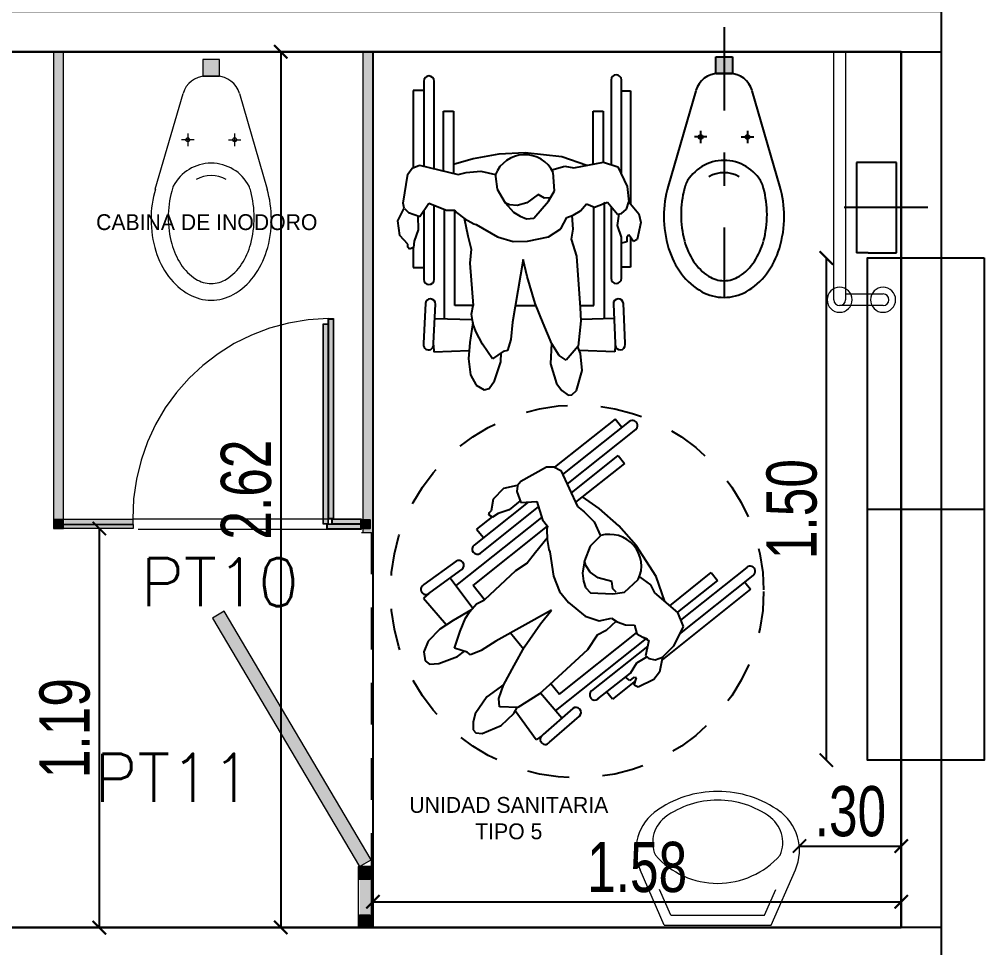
# Model space of a CAD drawing. Header units: metres. Extents: x 167 to 250, y 44 to 219.
# Drawn here: x 243.288 to 246.183, y 110.601 to 113.378 of the extents above; entities that cross this region are included whole.
import ezdxf

# ---------------------------------------------------------------- set-up
doc = ezdxf.new("R2010")
doc.units = ezdxf.units.M
for name, pattern in [('06-PT1-01$0$HIDDEN2', [0.1875, 0.125, -0.0625]), ('CONTINUA', [0]), ('DASHDOT', [1, 0.5, -0.25, 0, -0.25]), ('HIDDEN', [9.525, 6.35, -3.175])]:
    doc.linetypes.add(name, pattern=pattern)
for name, color, linetype in [('00-Proyecciones', 170, 'HIDDEN'), ('A_ACHU5', 255, 'Continuous'), ('A_EJES', 24, 'DASHDOT'), ('A_TEXTO', 130, 'Continuous'), ('H_ACHU2', 252, 'Continuous'), ('H_ACHU3', 253, 'Continuous'), ('H_ACHU4', 254, 'Continuous'), ('H_ACHU5', 255, 'Continuous')]:
    doc.layers.add(name, color=color, linetype=linetype)
for name, color, linetype, lineweight in [('2- Bordillos', 2, 'Continuous', 9), ('A_DIVISIONES', 3, 'Continuous', 5), ('A_PROY', 8, 'Continuous', 5), ('ach-5', 255, 'Continuous', 9), ('COTAS 2', 252, 'CONTINUA', 5), ('muros', 5, 'Continuous', 25), ('puntea', 253, '06-PT1-01$0$HIDDEN2', 25), ('VEHICLES', 252, 'Continuous', 5)]:
    doc.layers.add(name, color=color, linetype=linetype, lineweight=lineweight)
doc.styles.add('CORDENADAS', font='romans.shx', dxfattribs={"height": 1})
doc.styles.add('ING_75', font='swisscl.ttf', dxfattribs={"height": 0.15})
doc.dimstyles.new('ESC_1_75_ING', dxfattribs={"dimtxt": 0.15, "dimasz": 0.04, "dimexe": 0, "dimexo": 0, "dimgap": 0.0263, "dimtad": 1, "dimzin": 4, "dimdsep": 46, "dimtxsty": 'ING_75', "dimblk": 'ARCHTICK', "dimcen": 0.06, "dimse1": 1, "dimse2": 1, "dimclrd": 256, "dimclre": 2, "dimclrt": 1, "dimadec": 0, "dimazin": 0, "dimtfac": 1, "dimtix": 1, "dimtmove": 2, "dimatfit": 3, "dimldrblk": 'ARCHTICK', "dimfxl": 0, "dimtvp": 1.75, "dimtolj": 1, "dimtzin": 4, "dimarcsym": 0})

# ---------------------------------------------------------------- blocks, each defined once
blk = doc.blocks.new('_ArchTick')
at = {"color": 0, "linetype": 'ByBlock', "const_width": 0.15}
blk.add_lwpolyline([(-0.5, -0.5), (0.5, 0.5)], dxfattribs=at)
blk = doc.blocks.new('*D690')
at = {"layer": 'Defpoints', "color": 0, "transparency": 16777216}
for p in [(242.5552, 110.662), (245.9252, 110.662), (245.9252, 109.9014)]:
    blk.add_point(p, dxfattribs=at)
at = {"layer": 'muros', "lineweight": -2, "transparency": 16777216}
blk.add_line((242.5552, 109.9014), (245.9252, 109.9014), dxfattribs=at)
at = {"layer": 'muros', "lineweight": -2, "transparency": 16777216, "xscale": 0.04, "yscale": 0.04, "zscale": 0.04, "rotation": 180}
blk.add_blockref('_ArchTick', (242.5552, 109.9014), dxfattribs=at)
at = {"layer": 'muros', "lineweight": -2, "transparency": 16777216, "xscale": 0.04, "yscale": 0.04, "zscale": 0.04}
blk.add_blockref('_ArchTick', (245.9252, 109.9014), dxfattribs=at)
at = {"layer": 'muros', "color": 1, "transparency": 16777216, "insert": (244.2402, 110.0045), "char_height": 0.15, "attachment_point": 5, "style": 'ING_75'}
blk.add_mtext('\\A1;3.37', dxfattribs=at)
blk = doc.blocks.new('*D719')
at = {"layer": 'Defpoints', "color": 0, "transparency": 16777216}
for p in [(245.9252, 110.7381), (244.3451, 110.6611), (245.9252, 110.6606)]:
    blk.add_point(p, dxfattribs=at)
at = {"layer": 'muros', "lineweight": -2, "transparency": 16777216}
blk.add_line((244.3451, 110.7381), (245.9252, 110.7381), dxfattribs=at)
at = {"layer": 'muros', "lineweight": -2, "transparency": 16777216, "xscale": 0.04, "yscale": 0.04, "zscale": 0.04, "rotation": 180}
blk.add_blockref('_ArchTick', (244.3451, 110.7381), dxfattribs=at)
at = {"layer": 'muros', "lineweight": -2, "transparency": 16777216, "xscale": 0.04, "yscale": 0.04, "zscale": 0.04}
blk.add_blockref('_ArchTick', (245.9252, 110.7381), dxfattribs=at)
at = {"layer": 'muros', "color": 1, "transparency": 16777216, "insert": (245.1352, 110.8412), "char_height": 0.15, "attachment_point": 5, "style": 'ING_75'}
blk.add_mtext('\\A1;1.58', dxfattribs=at)
blk = doc.blocks.new('*D720')
at = {"layer": 'Defpoints', "color": 0, "transparency": 16777216}
for p in [(245.6208, 110.8917), (245.9252, 110.9049), (245.9252, 110.6611)]:
    blk.add_point(p, dxfattribs=at)
at = {"layer": 'muros', "lineweight": -2, "transparency": 16777216}
blk.add_line((245.6208, 110.9049), (245.9252, 110.9049), dxfattribs=at)
at = {"layer": 'muros', "lineweight": -2, "transparency": 16777216, "xscale": 0.04, "yscale": 0.04, "zscale": 0.04, "rotation": 180}
blk.add_blockref('_ArchTick', (245.6208, 110.9049), dxfattribs=at)
at = {"layer": 'muros', "lineweight": -2, "transparency": 16777216, "xscale": 0.04, "yscale": 0.04, "zscale": 0.04}
blk.add_blockref('_ArchTick', (245.9252, 110.9049), dxfattribs=at)
at = {"layer": 'muros', "color": 1, "transparency": 16777216, "insert": (245.773, 111.0081), "char_height": 0.15, "attachment_point": 5, "style": 'ING_75'}
blk.add_mtext('\\A1;.30', dxfattribs=at)
blk = doc.blocks.new('*D717')
at = {"layer": 'Defpoints', "color": 0, "transparency": 16777216}
for p in [(244.0694, 113.2811), (244.0694, 110.6611), (244.0694, 110.6611)]:
    blk.add_point(p, dxfattribs=at)
at = {"layer": 'muros', "lineweight": -2, "transparency": 16777216}
blk.add_line((244.0694, 113.2811), (244.0694, 110.6611), dxfattribs=at)
at = {"layer": 'muros', "lineweight": -2, "transparency": 16777216, "xscale": 0.04, "yscale": 0.04, "zscale": 0.04}
for p, rotation in [((244.0694, 113.2811), 90), ((244.0694, 110.6611), 270)]:
    blk.add_blockref('_ArchTick', p, dxfattribs=dict(at, rotation=rotation))
at = {"layer": 'muros', "color": 1, "transparency": 16777216, "insert": (243.9663, 111.9711), "char_height": 0.15, "attachment_point": 5, "rotation": 90, "style": 'ING_75'}
blk.add_mtext('\\A1;2.62', dxfattribs=at)
blk = doc.blocks.new('*D718')
at = {"layer": 'Defpoints', "color": 0, "transparency": 16777216}
for p in [(243.6108, 111.8546), (243.5268, 110.6606), (243.5297, 110.6606)]:
    blk.add_point(p, dxfattribs=at)
at = {"layer": 'muros', "lineweight": -2, "transparency": 16777216}
blk.add_line((243.5268, 111.8546), (243.5268, 110.6606), dxfattribs=at)
at = {"layer": 'muros', "lineweight": -2, "transparency": 16777216, "xscale": 0.04, "yscale": 0.04, "zscale": 0.04}
for p, rotation in [((243.5268, 111.8546), 90), ((243.5268, 110.6606), 270)]:
    blk.add_blockref('_ArchTick', p, dxfattribs=dict(at, rotation=rotation))
at = {"layer": 'muros', "color": 1, "transparency": 16777216, "insert": (243.4238, 111.2576), "char_height": 0.15, "attachment_point": 5, "rotation": 90, "style": 'ING_75'}
blk.add_mtext('\\A1;1.19', dxfattribs=at)
blk = doc.blocks.new('gtgtg')
for p, q in [((250.6907, 114.1215), (250.5707, 114.1215)), ((250.5707, 114.1215), (250.5707, 113.8515)), ((250.6907, 113.8515), (250.6907, 114.1215)), ((250.6055, 113.8515), (250.6907, 113.8515))]:
    blk.add_line(p, q)
at = {"layer": '2- Bordillos'}
for p, q in [((250.5026, 113.7106), (250.5026, 114.4526)), ((250.5376, 114.4526), (250.5376, 113.7106)), ((250.5376, 113.7281), (250.6501, 113.7281)), ((250.6501, 113.6931), (250.5201, 113.6931))]:
    blk.add_line(p, q, dxfattribs=at)
for centre, radius, start, end in [((250.5201, 113.7106), 0.0375, 0, 180), ((250.6501, 113.7106), 0.0375, 0, 180), ((250.6501, 113.7106), 0.0175, 270, 90), ((250.5201, 113.7106), 0.0375, 180, 0), ((250.5201, 113.7106), 0.0175, 180, 360), ((250.6501, 113.7106), 0.0375, 180, 0)]:
    blk.add_arc(centre, radius, start, end, dxfattribs=at)
at = {"layer": 'A_EJES', "ltscale": 0.5}
blk.add_line((250.784, 113.9867), (250.5318, 113.9867), dxfattribs=at)
blk = doc.blocks.new('rtgtg5g')
at = {"layer": 'muros', "color": 114, "true_color": 0x139b48}
blk.add_line((250.5707, 113.8866), (250.6055, 113.8866), dxfattribs=at)
blk.add_blockref('gtgtg', (0, 0.035), dxfattribs=at)
blk = doc.blocks.new('*D895')
at = {"layer": 'Defpoints', "color": 0, "transparency": 16777216}
for p in [(245.7012, 112.6641), (245.8242, 112.6641), (245.8242, 111.1616)]:
    blk.add_point(p, dxfattribs=at)
at = {"layer": 'muros', "lineweight": -2, "transparency": 16777216}
blk.add_line((245.7012, 111.1616), (245.7012, 112.6641), dxfattribs=at)
at = {"layer": 'muros', "lineweight": -2, "transparency": 16777216, "xscale": 0.04, "yscale": 0.04, "zscale": 0.04}
for p, rotation in [((245.7012, 112.6641), 90), ((245.7012, 111.1616), 270)]:
    blk.add_blockref('_ArchTick', p, dxfattribs=dict(at, rotation=rotation))
at = {"layer": 'muros', "color": 1, "transparency": 16777216, "insert": (245.598, 111.9128), "char_height": 0.15, "attachment_point": 5, "rotation": 90, "style": 'ING_75'}
blk.add_mtext('\\A1;1.50', dxfattribs=at)
blk = doc.blocks.new('*D897')
at = {"layer": 'Defpoints', "color": 0, "transparency": 16777216}
for p in [(246.1734, 112.6641), (246.439, 112.6641), (246.2424, 111.9128)]:
    blk.add_point(p, dxfattribs=at)
at = {"layer": 'muros', "lineweight": -2, "transparency": 16777216}
blk.add_line((246.439, 111.9128), (246.439, 112.6641), dxfattribs=at)
at = {"layer": 'muros', "lineweight": -2, "transparency": 16777216, "xscale": 0.04, "yscale": 0.04, "zscale": 0.04}
for p, rotation in [((246.439, 112.6641), 90), ((246.439, 111.9128), 270)]:
    blk.add_blockref('_ArchTick', p, dxfattribs=dict(at, rotation=rotation))
at = {"layer": 'muros', "color": 1, "transparency": 16777216, "insert": (246.3362, 112.2885), "char_height": 0.15, "attachment_point": 5, "rotation": 90, "style": 'ING_75'}
blk.add_mtext('\\A1;.75', dxfattribs=at)
blk = doc.blocks.new('efrrrrf')
for p, q in [((245.2697, 112.1823), (245.0889, 112.0384)), ((245.3123, 112.1749), (245.113, 112.0162)), ((245.2899, 112.157), (245.2697, 112.1823)), ((245.1263, 111.9875), (245.3315, 112.1508)), ((245.1387, 111.9609), (245.2791, 112.0727)), ((245.2791, 112.0727), (245.2975, 112.0496)), ((244.9882, 111.9963), (245.065, 112.0388)), ((245.065, 112.0388), (245.0863, 112.0397)), ((245.0863, 112.0397), (245.1073, 112.0284)), ((245.2975, 112.0496), (245.1515, 111.9333)), ((245.1073, 112.0284), (245.1574, 111.9206)), ((244.9366, 111.9754), (244.9779, 111.9845)), ((244.9783, 111.9829), (244.976, 111.9657)), ((244.9779, 111.9845), (244.9882, 111.9963)), ((244.9062, 111.9434), (244.9366, 111.9754)), ((244.976, 111.9657), (244.9878, 111.9322)), ((245.0096, 111.934), (244.8481, 111.8053)), ((244.9005, 111.9088), (244.9062, 111.9434)), ((244.9859, 111.9378), (244.9531, 111.9109)), ((244.9878, 111.9322), (245.0354, 111.936)), ((245.0354, 111.936), (245.0525, 111.8808)), ((245.2223, 111.9148), (245.1724, 111.95)), ((244.8672, 111.7813), (245.0406, 111.9193)), ((244.8922, 111.8957), (244.8942, 111.9027)), ((244.9033, 111.8887), (244.8922, 111.8957)), ((244.8942, 111.9027), (244.9005, 111.9088)), ((244.9197, 111.8998), (244.9033, 111.8887)), ((244.9531, 111.9109), (244.9197, 111.8998)), ((245.1574, 111.9206), (245.1772, 111.905)), ((245.1772, 111.905), (245.2076, 111.8743)), ((245.2809, 111.8629), (245.2223, 111.9148)), ((244.794, 111.6837), (245.0504, 111.8878)), ((244.9019, 111.8896), (244.8558, 111.8529)), ((245.0525, 111.8808), (245.0681, 111.8614)), ((245.2076, 111.8743), (245.2266, 111.8333)), ((244.8451, 111.6838), (245.0681, 111.8614)), ((244.8558, 111.8529), (244.876, 111.8276)), ((245.0681, 111.8614), (245.0655, 111.8532)), ((245.0655, 111.8532), (245.0665, 111.822)), ((245.3331, 111.8043), (245.2809, 111.8629)), ((245.0664, 111.8254), (245.0319, 111.783)), ((245.0665, 111.822), (245.0712, 111.7923)), ((245.2227, 111.8298), (245.1955, 111.8019)), ((245.2266, 111.8333), (245.2227, 111.8298)), ((245.0319, 111.783), (245.0067, 111.7512)), ((245.0712, 111.7923), (245.0742, 111.7848)), ((245.0742, 111.7848), (245.0856, 111.7122)), ((245.1955, 111.8019), (245.1787, 111.7576)), ((245.3924, 111.7107), (245.3331, 111.8043)), ((244.7943, 111.7566), (244.6981, 111.6871)), ((245.0067, 111.7512), (244.9717, 111.7281)), ((245.1787, 111.7576), (245.1725, 111.7208)), ((245.1821, 111.7437), (245.1787, 111.7576)), ((244.7167, 111.6637), (244.8118, 111.7324)), ((244.9717, 111.7281), (244.8789, 111.6413)), ((245.1725, 111.7208), (245.1751, 111.6975)), ((245.195, 111.7242), (245.1821, 111.7437)), ((245.2191, 111.7074), (245.195, 111.7242)), ((245.4331, 111.6237), (245.5576, 111.7228)), ((245.6637, 111.7386), (245.4656, 111.5809)), ((245.5576, 111.7228), (245.576, 111.6997)), ((244.7765, 111.7069), (244.8443, 111.6169)), ((245.0856, 111.7122), (245.1034, 111.6666)), ((245.1751, 111.6975), (245.1814, 111.6778)), ((245.26, 111.6963), (245.2191, 111.7074)), ((245.2631, 111.6742), (245.26, 111.6963)), ((245.2984, 111.6646), (245.3392, 111.7019)), ((245.3427, 111.7103), (245.3755, 111.6866)), ((245.4183, 111.6364), (245.3924, 111.7107)), ((245.576, 111.6997), (245.456, 111.6041)), ((245.4625, 111.5391), (245.6829, 111.7145)), ((245.6582, 111.6938), (245.6749, 111.673)), ((244.698, 111.687), (244.6947, 111.6847)), ((244.7123, 111.6604), (244.7167, 111.6637)), ((244.8789, 111.6413), (244.8451, 111.6838)), ((245.1034, 111.6666), (245.1308, 111.6338)), ((245.1814, 111.6778), (245.1964, 111.6624)), ((245.1964, 111.6624), (245.2635, 111.6594)), ((245.2729, 111.6641), (245.2631, 111.6742)), ((245.2635, 111.6594), (245.2984, 111.6646)), ((245.3755, 111.6866), (245.3881, 111.6623)), ((245.3881, 111.6623), (245.4569, 111.6033)), ((245.6749, 111.673), (245.4102, 111.4623)), ((244.7123, 111.6604), (244.6968, 111.6468)), ((244.6968, 111.6468), (244.7659, 111.5668)), ((244.8557, 111.6295), (244.8789, 111.6413)), ((245.1308, 111.6338), (245.1802, 111.5929)), ((244.8386, 111.6105), (244.7857, 111.58)), ((244.8228, 111.5861), (244.835, 111.6066)), ((244.835, 111.6066), (244.8557, 111.6295)), ((245.08, 111.6101), (244.913, 111.5181)), ((245.0469, 111.5692), (245.08, 111.6101)), ((244.7857, 111.58), (244.7456, 111.5533)), ((244.8062, 111.5473), (244.8228, 111.5861)), ((245.1802, 111.5929), (245.2221, 111.5789)), ((245.2221, 111.5789), (245.2592, 111.5862)), ((245.2729, 111.578), (245.2436, 111.5501)), ((245.2592, 111.5862), (245.2765, 111.5758)), ((245.2765, 111.5758), (245.3005, 111.567)), ((245.4569, 111.6033), (245.4732, 111.5613)), ((244.7456, 111.5533), (244.7112, 111.518)), ((244.7898, 111.4967), (244.8062, 111.5473)), ((244.9988, 111.5003), (245.0469, 111.5692)), ((245.2436, 111.5501), (245.2164, 111.5358)), ((245.3005, 111.567), (245.3281, 111.566)), ((245.3281, 111.566), (245.335, 111.5401)), ((245.4732, 111.5613), (245.4449, 111.5026)), ((244.7112, 111.518), (244.6981, 111.4855)), ((244.913, 111.5181), (244.8694, 111.4899)), ((244.9575, 111.5426), (244.9956, 111.4947)), ((245.0919, 111.3094), (245.3634, 111.5255)), ((245.1035, 111.3591), (245.3343, 111.5428)), ((245.2164, 111.5358), (245.1874, 111.4915)), ((245.335, 111.5401), (245.371, 111.5196)), ((245.3541, 111.5292), (245.3663, 111.5244)), ((245.371, 111.5196), (245.3611, 111.4739)), ((244.8274, 111.4853), (244.7898, 111.4967)), ((244.8694, 111.4899), (244.8374, 111.477)), ((244.9677, 111.4449), (244.9988, 111.5003)), ((245.1874, 111.4915), (245.0733, 111.3866)), ((245.3674, 111.5027), (245.1995, 111.369)), ((245.4449, 111.5026), (245.4118, 111.4698)), ((244.6981, 111.4855), (244.7022, 111.4587)), ((244.7427, 111.4507), (244.7986, 111.4719)), ((244.7986, 111.4719), (244.8196, 111.4877)), ((244.8374, 111.477), (244.8274, 111.4853)), ((245.3352, 111.453), (245.3652, 111.4704)), ((245.3611, 111.4739), (245.3708, 111.4656)), ((245.3708, 111.4656), (245.3901, 111.4618)), ((245.3901, 111.4618), (245.4118, 111.4698)), ((245.4118, 111.4698), (245.4022, 111.4249)), ((244.7022, 111.4587), (244.7149, 111.4491)), ((244.7149, 111.4491), (244.7427, 111.4507)), ((244.9359, 111.3863), (244.9677, 111.4449)), ((245.3154, 111.422), (245.3352, 111.453)), ((245.2186, 111.345), (245.3154, 111.422)), ((245.3143, 111.4003), (245.3011, 111.4104)), ((245.3247, 111.4089), (245.3143, 111.4003)), ((245.334, 111.4083), (245.3247, 111.4089)), ((245.3272, 111.3859), (245.334, 111.4083)), ((245.3859, 111.4034), (245.3385, 111.3804)), ((245.4022, 111.4249), (245.3859, 111.4034)), ((244.9368, 111.388), (244.8862, 111.3515)), ((244.9221, 111.3464), (244.9359, 111.3863)), ((245.0733, 111.3866), (245.0434, 111.3602)), ((245.0781, 111.391), (245.1035, 111.3591)), ((245.3313, 111.3995), (245.2618, 111.3442)), ((245.3385, 111.3804), (245.3272, 111.3859)), ((244.8862, 111.3515), (244.8512, 111.3008)), ((244.9245, 111.3216), (244.9221, 111.3464)), ((245.0434, 111.3602), (244.9788, 111.3196)), ((245.1106, 111.2872), (245.0472, 111.3626)), ((245.2618, 111.3442), (245.2442, 111.3664)), ((244.9788, 111.3196), (244.9245, 111.3216)), ((244.9666, 111.301), (244.9767, 111.3197)), ((245.1433, 111.3158), (245.0551, 111.2386)), ((244.8512, 111.3008), (244.8452, 111.2757)), ((244.9293, 111.2652), (244.9666, 111.301)), ((245.0342, 111.2229), (244.971, 111.3092)), ((245.0737, 111.2152), (245.163, 111.2933)), ((244.8452, 111.2757), (244.8457, 111.2524)), ((244.8722, 111.2411), (244.9293, 111.2652)), ((244.8457, 111.2524), (244.8533, 111.2436)), ((244.8533, 111.2436), (244.8722, 111.2411)), ((245.0509, 111.235), (245.0342, 111.2229)), ((245.0551, 111.2386), (245.0509, 111.235)), ((245.0706, 111.2125), (245.0737, 111.2151))]:
    blk.add_line(p, q)
for centre, radius, start, end in [((245.3219, 112.1629), 0.0154, 308.5199, 128.5199), ((245.2536, 111.7425), 0.0948, 334.6486, 106.5536), ((244.8576, 111.7933), 0.0154, 128.5199, 308.5199), ((244.803, 111.7445), 0.015, 305.857, 125.857), ((245.6733, 111.7266), 0.0154, 308.5199, 128.5199), ((244.7035, 111.6725), 0.015, 125.857, 305.857), ((245.2091, 111.357), 0.0154, 128.5199, 308.5199), ((245.1532, 111.3046), 0.015, 311.1828, 131.1828), ((245.0608, 111.2237), 0.015, 131.1828, 311.1828)]:
    blk.add_arc(centre, radius, start, end)

msp = doc.modelspace()

# ---------------------------------------------------------------- hatches: boundary and pattern name
at = {"layer": 'A_ACHU5', "ltscale": 0.005}
h = msp.add_hatch(color=256, dxfattribs=at)
h.dxf.hatch_style = 1
h.paths.add_polyline_path([(243.4219, 111.8696), (243.4219, 111.8816), (243.6274, 111.8812), (243.6275, 111.8692)])
h.paths.add_polyline_path([(243.4221, 111.8546), (243.4221, 111.8666), (243.6277, 111.8666), (243.6277, 111.8546)])
h = msp.add_hatch(color=256, dxfattribs=at)
h.dxf.hatch_style = 1
h.paths.add_polyline_path([(244.309, 111.8696), (244.309, 111.8816), (244.2228, 111.8816), (244.2228, 111.8696)])
h.paths.add_polyline_path([(244.309, 111.8546), (244.309, 111.8666), (244.2078, 111.8666), (244.2078, 111.8546)])
at = {"layer": 'ach-5'}
msp.add_hatch(color=256, dxfattribs=at).paths.add_polyline_path([(245.4201, 113.2161), (245.3701, 113.2161), (245.3701, 113.2661), (245.4201, 113.2661)])
at = {"layer": 'COTAS 2', "lineweight": 5}
msp.add_hatch(color=256, dxfattribs=at).paths.add_polyline_path([(243.8364, 113.2076), (243.8864, 113.2076), (243.8864, 113.2576), (243.8364, 113.2576)])
at = {"layer": 'H_ACHU2', "ltscale": 0.005}
h = msp.add_hatch(color=256, dxfattribs=at)
h.dxf.hatch_style = 1
h.paths.add_polyline_path([(243.42, 111.8546), (243.42, 113.2811), (243.39, 113.2811), (243.39, 111.8546)])
h = msp.add_hatch(color=256, dxfattribs=at)
h.dxf.hatch_style = 1
h.paths.add_polyline_path([(244.3451, 111.8431), (244.3451, 113.2811), (244.3151, 113.2811), (244.3151, 111.8431)])
h = msp.add_hatch(color=256, dxfattribs=at)
h.dxf.hatch_style = 1
h.paths.add_polyline_path([(244.2131, 111.8847), (244.2131, 112.4815), (244.2258, 112.4815), (244.2258, 111.8847)], flags=16)
h.paths.add_polyline_path([(244.2116, 111.8831), (244.2116, 112.4831), (244.2273, 112.4831), (244.2273, 111.8831)])
h.paths.add_polyline_path([(244.1973, 111.8689), (244.1973, 112.4657), (244.21, 112.4657), (244.21, 111.8689)], flags=16)
h.paths.add_polyline_path([(244.1958, 111.8673), (244.1958, 112.4673), (244.2116, 112.4673), (244.2116, 111.8673)])
h = msp.add_hatch(color=256, dxfattribs=at)
h.dxf.hatch_style = 1
h.paths.add_polyline_path([(243.42, 111.8666), (243.6259, 111.8666), (243.6259, 111.8546), (243.42, 111.8546)])
h.paths.add_polyline_path([(243.5232, 111.8681), (243.6274, 111.8681), (243.6274, 111.8531), (243.5232, 111.8531)])
h = msp.add_hatch(color=256, dxfattribs=at)
h.dxf.hatch_style = 1
h.paths.add_polyline_path([(244.309, 111.8666), (244.2078, 111.8666), (244.2078, 111.8546), (244.309, 111.8546)], flags=16)
h.paths.add_polyline_path([(244.3105, 111.8681), (244.2063, 111.8681), (244.2063, 111.8531), (244.3105, 111.8531)])
h = msp.add_hatch(color=256, dxfattribs=at)
h.dxf.hatch_style = 1
h.paths.add_polyline_path([(244.309, 111.8816), (244.2228, 111.8816), (244.2228, 111.8696), (244.309, 111.8696)], flags=16)
h.paths.add_polyline_path([(244.3105, 111.8831), (244.2213, 111.8831), (244.2213, 111.8681), (244.3105, 111.8681)])
h = msp.add_hatch(color=256, dxfattribs=at)
h.dxf.hatch_style = 1
h.paths.add_polyline_path([(243.8652, 111.5869), (244.3051, 110.8431), (244.3395, 110.8635), (243.8997, 111.6072)])
h = msp.add_hatch(color=256, dxfattribs=at)
h.dxf.hatch_style = 1
h.paths.add_polyline_path([(244.3451, 110.8431), (244.3451, 110.6606), (244.3051, 110.6606), (244.3051, 110.8431)])
h.paths.add_polyline_path([(244.307, 110.6976), (244.3071, 110.6975), (244.3071, 110.6623), (244.3432, 110.6623), (244.3431, 110.6624), (244.3431, 110.6976)], flags=16)
h.paths.add_polyline_path([(244.3392, 110.6937), (244.311, 110.6937), (244.311, 110.6662), (244.3392, 110.6662)], flags=0)
h.paths.add_polyline_path([(244.3432, 110.8058), (244.3431, 110.8059), (244.3431, 110.8411), (244.307, 110.8411), (244.3071, 110.841), (244.3071, 110.8058)], flags=16)
h.paths.add_polyline_path([(244.3392, 110.8372), (244.311, 110.8372), (244.311, 110.8097), (244.3392, 110.8097)], flags=0)
at = {"layer": 'H_ACHU3'}
h = msp.add_hatch(color=256, dxfattribs=at)
h.paths.add_polyline_path([(243.3921, 111.8583), (243.3921, 111.88, -0.414214), (243.394, 111.8819), (243.4162, 111.8819, -0.414214), (243.4181, 111.88), (243.4181, 111.8583, -0.414214), (243.4162, 111.8565), (243.394, 111.8565, -0.414214)])
h.paths.add_polyline_path([(243.4153, 111.8791), (243.3949, 111.8791), (243.3949, 111.8592), (243.4153, 111.8592)], flags=16)
h = msp.add_hatch(color=256, dxfattribs=at)
h.paths.add_polyline_path([(244.3122, 111.8568), (244.3122, 111.8785, -0.414214), (244.3141, 111.8804), (244.3363, 111.8804, -0.414214), (244.3382, 111.8785), (244.3382, 111.8568, -0.414214), (244.3363, 111.855), (244.3141, 111.855, -0.414214)])
h.paths.add_polyline_path([(244.3354, 111.8776), (244.315, 111.8776), (244.315, 111.8577), (244.3354, 111.8577)], flags=16)
h = msp.add_hatch(color=256, dxfattribs=at)
h.paths.add_polyline_path([(244.3385, 110.8385), (244.3385, 110.8085, -0.414214), (244.3359, 110.8058), (244.3051, 110.8058, -0.414214), (244.3025, 110.8085), (244.3025, 110.8385, -0.414214), (244.3051, 110.8411), (244.3359, 110.8411, -0.414214)])
h.paths.add_polyline_path([(244.3064, 110.8097), (244.3346, 110.8097), (244.3346, 110.8372), (244.3064, 110.8372)], flags=16)
h = msp.add_hatch(color=256, dxfattribs=at)
h.paths.add_polyline_path([(244.3385, 110.695), (244.3385, 110.6649, -0.414214), (244.3359, 110.6623), (244.3051, 110.6623, -0.414214), (244.3025, 110.6649), (244.3025, 110.695, -0.414214), (244.3051, 110.6976), (244.3359, 110.6976, -0.414214)])
h.paths.add_polyline_path([(244.3064, 110.6662), (244.3346, 110.6662), (244.3346, 110.6937), (244.3064, 110.6937)], flags=16)
at = {"layer": 'H_ACHU4', "ltscale": 0.005}
h = msp.add_hatch(color=256, dxfattribs=at)
h.dxf.hatch_style = 1
h.paths.add_polyline_path([(244.21, 111.8689), (244.1973, 111.8689), (244.1973, 112.4657), (244.21, 112.4657)])
h.paths.add_polyline_path([(244.2131, 111.8847), (244.2131, 112.4815), (244.2258, 112.4815), (244.2258, 111.8847)])
at = {"layer": 'H_ACHU5', "ltscale": 0.005}
h = msp.add_hatch(color=256, dxfattribs=at)
h.dxf.hatch_style = 1
h.paths.add_polyline_path([(243.3949, 111.8592), (243.4153, 111.8592), (243.4153, 111.8791), (243.3949, 111.8791)])
h = msp.add_hatch(color=256, dxfattribs=at)
h.dxf.hatch_style = 1
h.paths.add_polyline_path([(244.315, 111.8577), (244.3354, 111.8577), (244.3354, 111.8776), (244.315, 111.8776)])
h = msp.add_hatch(color=256, dxfattribs=at)
h.dxf.hatch_style = 1
h.paths.add_polyline_path([(244.3346, 110.8372), (244.3064, 110.8372), (244.3064, 110.8097), (244.3346, 110.8097)])
h = msp.add_hatch(color=256, dxfattribs=at)
h.dxf.hatch_style = 1
h.paths.add_polyline_path([(244.3346, 110.6937), (244.3064, 110.6937), (244.3064, 110.6662), (244.3346, 110.6662)])

# ---------------------------------------------------------------- linework, layer by layer
for p, q in [((245.3701, 113.2161), (245.3701, 113.2661)), ((245.3701, 113.2661), (245.4201, 113.2661)), ((245.3701, 113.2161), (245.3701, 113.2661)), ((245.3701, 113.2661), (245.4201, 113.2661)), ((245.3701, 113.2161), (245.3701, 113.2661)), ((245.3701, 113.2661), (245.4201, 113.2661)), ((245.4201, 113.2661), (245.4201, 113.2161)), ((245.4201, 113.2661), (245.4201, 113.2161)), ((245.4201, 113.2661), (245.4201, 113.2161)), ((245.0575, 113.1966), (245.0575, 112.9433)), ((245.0883, 112.9149), (245.0883, 113.1966)), ((245.4201, 113.2161), (245.3701, 113.2161)), ((245.3701, 113.2161), (245.4201, 113.2161)), ((245.4201, 113.2161), (245.3701, 113.2161)), ((245.4201, 113.2161), (245.3701, 113.2161)), ((245.4117, 113.2161), (245.3785, 113.2161)), ((245.4117, 113.2161), (245.3785, 113.2161)), ((244.4973, 113.1933), (244.4973, 112.9385)), ((244.5281, 112.9311), (244.5281, 113.1933)), ((244.4973, 113.1647), (244.465, 113.1647)), ((244.465, 113.1647), (244.465, 112.9335)), ((245.0891, 113.1644), (245.1158, 113.1644)), ((245.1158, 113.1644), (245.1158, 112.8261)), ((245.311, 113.1646), (245.228, 112.8786)), ((245.311, 113.1646), (245.228, 112.8786)), ((245.5622, 112.8786), (245.4792, 113.1646)), ((245.5622, 112.8786), (245.4792, 113.1646)), ((244.5566, 112.9242), (244.5566, 113.1037)), ((244.5566, 113.1037), (244.5861, 113.1037)), ((244.5861, 113.1037), (244.5861, 112.9171)), ((245.0038, 112.9446), (245.0038, 113.1037)), ((245.0038, 113.1037), (245.0333, 113.1037)), ((245.0333, 113.1037), (245.0333, 112.9503)), ((245.3438, 113.0261), (245.3064, 113.0261)), ((245.3438, 113.0261), (245.3064, 113.0261)), ((245.3251, 113.0448), (245.3251, 113.0073)), ((245.3251, 113.0448), (245.3251, 113.0073)), ((245.4464, 113.0261), (245.4838, 113.0261)), ((245.4464, 113.0261), (245.4838, 113.0261)), ((245.4651, 113.0448), (245.4651, 113.0073)), ((245.4651, 113.0448), (245.4651, 113.0073)), ((244.7218, 112.9745), (244.6447, 112.961)), ((244.8002, 112.9788), (244.7218, 112.9745)), ((244.9103, 112.9669), (244.8002, 112.9788)), ((244.9846, 112.9409), (244.9103, 112.9669)), ((244.4623, 112.9324), (244.4842, 112.9417)), ((244.4842, 112.9417), (244.5998, 112.9138)), ((244.6447, 112.961), (244.5861, 112.9438)), ((244.8798, 112.9278), (244.9187, 112.9387)), ((244.9187, 112.9387), (244.9456, 112.9334)), ((244.9456, 112.9334), (245.0346, 112.9505)), ((245.0346, 112.9505), (245.0776, 112.9371)), ((245.0776, 112.9371), (245.1058, 112.8784)), ((244.4351, 112.8285), (244.4498, 112.9151)), ((244.4498, 112.9151), (244.4623, 112.9324)), ((244.5998, 112.9138), (244.6243, 112.9195)), ((244.6243, 112.9195), (244.6673, 112.9242)), ((244.6673, 112.9242), (244.7112, 112.9136)), ((244.7112, 112.9136), (244.7115, 112.9083)), ((244.7115, 112.9083), (244.7164, 112.8697)), ((244.8879, 112.8647), (244.8841, 112.9199)), ((245.1058, 112.8784), (245.1109, 112.832)), ((244.7164, 112.8697), (244.7406, 112.8289)), ((244.8391, 112.8544), (244.8051, 112.8293)), ((244.8584, 112.8431), (244.8391, 112.8544)), ((244.8702, 112.8342), (244.8879, 112.8647)), ((244.4381, 112.8131), (244.4351, 112.8285)), ((244.4851, 112.7883), (244.5118, 112.8279)), ((244.5118, 112.8279), (244.5656, 112.807)), ((244.5281, 112.6), (244.5281, 112.8216)), ((244.7406, 112.8289), (244.7655, 112.8011)), ((244.7536, 112.823), (244.7406, 112.8289)), ((244.7769, 112.8209), (244.7536, 112.823)), ((244.8051, 112.8293), (244.7769, 112.8209)), ((244.8261, 112.7835), (244.8702, 112.8342)), ((244.8724, 112.8444), (244.8584, 112.8431)), ((244.9656, 112.8056), (244.9835, 112.8264)), ((244.9835, 112.8264), (245.0081, 112.8157)), ((245.0081, 112.8157), (245.0466, 112.8312)), ((245.0285, 112.8239), (245.0398, 112.8305)), ((245.0372, 112.4819), (245.0372, 112.8289)), ((245.0466, 112.8312), (245.0761, 112.795)), ((245.1037, 112.8101), (245.1109, 112.832)), ((245.1109, 112.832), (245.1401, 112.7966)), ((244.4194, 112.7751), (244.4381, 112.8131)), ((244.4395, 112.8124), (244.4515, 112.8)), ((244.4515, 112.8), (244.4851, 112.7883)), ((244.4973, 112.8065), (244.4973, 112.6)), ((244.5588, 112.4819), (244.5588, 112.8096)), ((244.5656, 112.807), (244.5905, 112.8071)), ((244.5905, 112.5219), (244.5905, 112.8071)), ((244.5905, 112.8071), (244.5952, 112.7999)), ((244.5952, 112.7999), (244.6203, 112.7813)), ((244.7655, 112.8011), (244.7853, 112.7887)), ((244.9248, 112.7852), (244.9437, 112.7922)), ((244.9437, 112.7922), (244.9656, 112.8056)), ((245.0055, 112.5219), (245.0055, 112.8169)), ((245.0575, 112.8178), (245.0575, 112.6032)), ((245.0761, 112.795), (245.0886, 112.7974)), ((245.0764, 112.7616), (245.0814, 112.796)), ((245.0886, 112.7974), (245.1037, 112.8101)), ((245.1401, 112.7966), (245.1467, 112.7704)), ((244.4255, 112.7314), (244.4194, 112.7751)), ((244.4795, 112.7903), (244.4801, 112.7479)), ((244.6176, 112.7833), (244.6292, 112.7299)), ((244.6203, 112.7813), (244.6465, 112.7664)), ((244.6465, 112.7664), (244.6542, 112.7641)), ((244.6542, 112.7641), (244.7181, 112.7278)), ((244.7853, 112.7887), (244.8046, 112.7813)), ((244.8046, 112.7813), (244.8261, 112.7835)), ((244.9074, 112.7516), (244.9248, 112.7852)), ((244.9398, 112.7907), (244.9433, 112.7505)), ((245.1467, 112.7704), (245.1352, 112.7191)), ((244.4801, 112.7479), (244.468, 112.7148)), ((244.8704, 112.7275), (244.9074, 112.7516)), ((244.9433, 112.7505), (244.9376, 112.7203)), ((245.0883, 112.7268), (245.0764, 112.7616)), ((244.449, 112.7054), (244.4255, 112.7314)), ((244.4499, 112.6967), (244.449, 112.7054)), ((244.468, 112.7148), (244.4665, 112.6951)), ((244.6292, 112.7299), (244.6384, 112.6904)), ((244.7181, 112.7278), (244.7649, 112.7134)), ((244.7649, 112.7134), (244.8076, 112.7143)), ((244.8076, 112.7143), (244.8704, 112.7275)), ((244.9376, 112.7203), (244.9542, 112.67)), ((245.0883, 112.6032), (245.0883, 112.7268)), ((245.1046, 112.7125), (245.0885, 112.7085)), ((245.1106, 112.7329), (245.1044, 112.726)), ((245.1044, 112.726), (245.1046, 112.7125)), ((245.1239, 112.7136), (245.1106, 112.7329)), ((245.1158, 112.7253), (245.1158, 112.6365)), ((245.1352, 112.7191), (245.1239, 112.7136)), ((244.4541, 112.6908), (244.4499, 112.6967)), ((244.4665, 112.6951), (244.4541, 112.6908)), ((244.465, 112.6945), (244.465, 112.6356)), ((244.6384, 112.6904), (244.6347, 112.6485)), ((244.6347, 112.6485), (244.6449, 112.5219)), ((244.7945, 112.6598), (244.7625, 112.4719)), ((244.8059, 112.6085), (244.7945, 112.6598)), ((244.9542, 112.67), (244.9652, 112.5154)), ((244.465, 112.6356), (244.4973, 112.6356)), ((245.1158, 112.6365), (245.0875, 112.6365)), ((244.8298, 112.5279), (244.8059, 112.6085)), ((244.502, 112.5275), (244.4964, 112.409)), ((244.5264, 112.409), (244.5318, 112.5261)), ((244.6449, 112.5219), (244.5905, 112.5219)), ((244.6396, 112.4964), (244.6449, 112.5219)), ((244.771, 112.5219), (244.8323, 112.5219)), ((244.8538, 112.469), (244.8298, 112.5279)), ((244.9648, 112.5219), (245.0055, 112.5219)), ((244.9652, 112.5154), (244.9672, 112.4756)), ((245.0642, 112.5261), (245.0696, 112.409)), ((245.0996, 112.409), (245.0941, 112.5275)), ((244.5298, 112.4827), (244.6424, 112.4797)), ((244.6447, 112.466), (244.6396, 112.4964)), ((244.9672, 112.4756), (244.9588, 112.3998)), ((245.0662, 112.4827), (244.9677, 112.4801)), ((244.6438, 112.4712), (244.6347, 112.4109)), ((244.6531, 112.4437), (244.6447, 112.466)), ((244.6731, 112.4065), (244.6531, 112.4437)), ((244.7625, 112.4719), (244.7574, 112.4202)), ((244.8799, 112.4077), (244.8538, 112.469)), ((244.7574, 112.4202), (244.7476, 112.3871)), ((244.4964, 112.4089), (244.4963, 112.4048)), ((244.5261, 112.4035), (244.5264, 112.409)), ((244.5261, 112.4035), (244.5271, 112.3829)), ((244.5271, 112.3829), (244.6327, 112.3871)), ((244.6347, 112.4109), (244.6307, 112.3628)), ((244.7025, 112.3622), (244.6731, 112.4065)), ((244.7476, 112.3871), (244.7348, 112.3845)), ((244.8791, 112.4095), (244.8761, 112.3472)), ((244.9024, 112.3721), (244.8799, 112.4077)), ((244.9588, 112.3998), (244.9234, 112.3585)), ((244.9657, 112.3786), (244.9574, 112.3982)), ((245.0689, 112.3829), (244.9621, 112.3872)), ((245.0699, 112.4035), (245.0689, 112.3829)), ((245.0696, 112.409), (245.0699, 112.4035)), ((245.0998, 112.4048), (245.0996, 112.4089)), ((244.6307, 112.3628), (244.6369, 112.314)), ((244.7348, 112.3845), (244.7025, 112.3622)), ((244.7274, 112.3536), (244.7282, 112.3799)), ((244.9234, 112.3585), (244.9024, 112.3721)), ((244.9705, 112.3271), (244.9657, 112.3786)), ((244.7091, 112.2966), (244.7274, 112.3536)), ((244.8761, 112.3472), (244.894, 112.2882)), ((244.6369, 112.314), (244.6542, 112.2834)), ((244.9538, 112.2674), (244.9705, 112.3271)), ((244.6542, 112.2834), (244.6777, 112.2699)), ((244.6777, 112.2699), (244.6931, 112.2739)), ((244.6931, 112.2739), (244.7091, 112.2966)), ((244.894, 112.2882), (244.9099, 112.2679)), ((244.9099, 112.2679), (244.9285, 112.2538)), ((244.9285, 112.2538), (244.9401, 112.2542)), ((244.9401, 112.2542), (244.9538, 112.2674))]:
    msp.add_line(p, q)
msp.add_lwpolyline([(244.3451, 113.2811), (244.3451, 110.6611), (245.9252, 110.6611), (245.9252, 113.2811)], close=True)
for centre in [(245.3251, 113.0261), (245.3251, 113.0261), (245.4651, 113.0261), (245.4651, 113.0261)]:
    msp.add_circle(centre, 0.006)
for centre, radius, start, end in [((244.5127, 113.1933), 0.0154, 360, 180), ((245.0729, 113.1966), 0.0154, 0, 180), ((245.3785, 113.1461), 0.07, 90, 164.6419), ((245.3785, 113.1461), 0.07, 90, 164.6419), ((245.4117, 113.1461), 0.07, 15.3581, 90), ((245.4117, 113.1461), 0.07, 15.3581, 90), ((244.7991, 112.8781), 0.0948, 26.1287, 158.0337), ((245.3951, 112.8279), 0.1282, 27.867, 152.133), ((245.3951, 112.8279), 0.1282, 27.867, 152.133), ((245.3951, 112.8279), 0.0913, 60.2888, 119.7112), ((245.3951, 112.8279), 0.0913, 60.2888, 119.7112), ((245.5396, 112.7882), 0.3245, 163.8155, 180), ((245.5396, 112.7882), 0.3245, 163.8155, 180), ((245.4834, 112.8168), 0.2138, 160.6004, 164.9184), ((245.4834, 112.8168), 0.2138, 160.6004, 164.9184), ((245.3068, 112.8168), 0.2138, 15.0816, 19.3996), ((245.3068, 112.8168), 0.2138, 15.0816, 19.3996), ((245.2506, 112.7882), 0.3245, 0, 16.1845), ((245.2506, 112.7882), 0.3245, 0, 16.1845), ((245.5692, 112.7937), 0.3027, 164.9184, 180), ((245.5692, 112.7937), 0.3027, 164.9184, 180), ((245.221, 112.7937), 0.3027, 0, 15.0816), ((245.221, 112.7937), 0.3027, 0, 15.0816), ((245.5692, 112.7937), 0.3027, 180, 195.0816), ((245.5692, 112.7937), 0.3027, 180, 195.0816), ((245.221, 112.7937), 0.3027, 344.9184, 0), ((245.221, 112.7937), 0.3027, 344.9184, 0), ((245.5396, 112.7882), 0.3245, 180, 197.1176), ((245.5396, 112.7882), 0.3245, 180, 197.1176), ((245.2506, 112.7882), 0.3245, 342.8824, 0), ((245.2506, 112.7882), 0.3245, 342.8824, 0), ((245.4834, 112.7705), 0.2138, 195.0816, 213.0469), ((245.4834, 112.7705), 0.2138, 195.0816, 213.0469), ((245.3068, 112.7705), 0.2138, 326.9531, 344.9184), ((245.3068, 112.7705), 0.2138, 326.9531, 344.9184), ((245.4687, 112.7663), 0.2503, 197.1176, 216.6316), ((245.4687, 112.7663), 0.2503, 197.1176, 216.6316), ((245.3215, 112.7663), 0.2503, 323.3684, 342.8824), ((245.3215, 112.7663), 0.2503, 323.3684, 342.8824), ((245.4292, 112.7353), 0.1491, 213.0469, 237.5154), ((245.4292, 112.7353), 0.1491, 213.0469, 237.5154), ((245.361, 112.7353), 0.1491, 302.4846, 326.9531), ((245.361, 112.7353), 0.1491, 302.4846, 326.9531), ((244.5127, 112.6), 0.0154, 180, 0), ((245.0729, 112.6032), 0.0154, 180, 0), ((245.4237, 112.7328), 0.1942, 216.6316, 240.878), ((245.4237, 112.7328), 0.1942, 216.6316, 240.878), ((245.3951, 112.6817), 0.0856, 237.5154, 270), ((245.3951, 112.6817), 0.0856, 237.5154, 270), ((245.3951, 112.6817), 0.0856, 270, 302.4846), ((245.3951, 112.6817), 0.0856, 270, 302.4846), ((245.3665, 112.7328), 0.1942, 299.122, 323.3684), ((245.3665, 112.7328), 0.1942, 299.122, 323.3684), ((245.3951, 112.6816), 0.1355, 240.878, 270), ((245.3951, 112.6816), 0.1355, 240.878, 270), ((245.3951, 112.6816), 0.1355, 270, 299.122), ((245.3951, 112.6816), 0.1355, 270, 299.122), ((244.5169, 112.5268), 0.015, 357.3371, 177.3371), ((245.0791, 112.5268), 0.015, 2.6629, 182.6629), ((244.5112, 112.4041), 0.015, 177.3371, 357.3371), ((245.0848, 112.4041), 0.015, 182.6629, 2.6629)]:
    msp.add_arc(centre, radius, start, end)
at = {"layer": '00-Proyecciones', "ltscale": 0.25}
for points in [[(243.3949, 111.8592), (243.4153, 111.8791)], [(243.4153, 111.8592), (243.3949, 111.8791)], [(244.315, 111.8577), (244.3354, 111.8776)], [(244.3354, 111.8577), (244.315, 111.8776)], [(244.3346, 110.8372), (244.3064, 110.8097)], [(244.3064, 110.8372), (244.3346, 110.8097)], [(244.3346, 110.6937), (244.3064, 110.6662)], [(244.3064, 110.6937), (244.3346, 110.6662)]]:
    msp.add_lwpolyline(points, dxfattribs=at)
at = {"layer": 'A_DIVISIONES'}
for p, q in [((243.4154, 113.2811), (243.3854, 113.2811)), ((243.39, 113.2811), (243.39, 111.8546)), ((243.42, 111.8546), (243.42, 113.2811)), ((244.3405, 113.2811), (244.3105, 113.2811)), ((244.3151, 113.2811), (244.3151, 111.8431)), ((244.3451, 111.8431), (244.3451, 113.2811)), ((243.42, 111.8831), (243.6273, 111.8831)), ((243.42, 111.8666), (243.42, 111.8831)), ((243.6275, 111.8681), (243.42, 111.8666)), ((243.42, 111.8666), (243.6277, 111.8666)), ((243.42, 111.8546), (243.42, 111.8666)), ((243.6273, 111.8831), (243.6275, 111.8681)), ((243.6277, 111.8666), (243.6277, 111.8546)), ((244.3105, 111.8681), (244.2063, 111.8681)), ((244.2063, 111.8681), (244.2063, 111.8531)), ((244.309, 111.8666), (244.2078, 111.8666)), ((244.2078, 111.8666), (244.2078, 111.8546)), ((244.3105, 111.8831), (244.2213, 111.8831)), ((244.2213, 111.8831), (244.2213, 111.8681)), ((244.2213, 111.8681), (244.3105, 111.8681)), ((244.309, 111.8816), (244.2228, 111.8816)), ((244.2228, 111.8816), (244.2228, 111.8696)), ((244.2228, 111.8696), (244.309, 111.8696)), ((244.309, 111.8696), (244.309, 111.8816)), ((244.309, 111.8546), (244.309, 111.8666)), ((244.3105, 111.8681), (244.3105, 111.8831)), ((244.3105, 111.8531), (244.3105, 111.8681)), ((243.39, 111.8546), (243.42, 111.8546)), ((243.6277, 111.8546), (243.42, 111.8546)), ((244.2063, 111.8531), (244.3105, 111.8531)), ((244.2078, 111.8546), (244.309, 111.8546)), ((244.3105, 111.8431), (244.3405, 111.8431)), ((243.8997, 111.6072), (243.8652, 111.5869)), ((244.3395, 110.8635), (243.8997, 111.6072)), ((243.8652, 111.5869), (244.3051, 110.8431)), ((244.3051, 110.8431), (244.3395, 110.8635)), ((244.3005, 110.8431), (244.3005, 110.6606)), ((244.3405, 110.8431), (244.3005, 110.8431)), ((244.3405, 110.6606), (244.3405, 110.8431)), ((244.3005, 110.6606), (244.3405, 110.6606))]:
    msp.add_line(p, q, dxfattribs=at)
for points in [[(244.2116, 111.8831), (244.2116, 112.4831), (244.2273, 112.4831), (244.2273, 111.8831)], [(244.2131, 111.8847), (244.2131, 112.4815), (244.2258, 112.4815), (244.2258, 111.8847)], [(244.1958, 111.8673), (244.1958, 112.4673), (244.2116, 112.4673), (244.2116, 111.8673)], [(244.1973, 111.8689), (244.1973, 112.4657), (244.21, 112.4657), (244.21, 111.8689)], [(243.3949, 111.8592), (243.4153, 111.8592), (243.4153, 111.8791), (243.3949, 111.8791)], [(244.315, 111.8577), (244.3354, 111.8577), (244.3354, 111.8776), (244.315, 111.8776)], [(244.3346, 110.8372), (244.3064, 110.8372), (244.3064, 110.8097), (244.3346, 110.8097)], [(244.3346, 110.6937), (244.3064, 110.6937), (244.3064, 110.6662), (244.3346, 110.6662)]]:
    msp.add_lwpolyline(points, close=True, dxfattribs=at)
for points in [[(243.394, 111.8565), (243.4162, 111.8565, 0.414214), (243.4181, 111.8583), (243.4181, 111.88, 0.414214), (243.4162, 111.8819), (243.394, 111.8819, 0.414214), (243.3921, 111.88), (243.3921, 111.8583, 0.414214), (243.394, 111.8565), (243.394, 111.8565)], [(244.3141, 111.855), (244.3363, 111.855, 0.414214), (244.3382, 111.8568), (244.3382, 111.8785, 0.414214), (244.3363, 111.8804), (244.3141, 111.8804, 0.414214), (244.3122, 111.8785), (244.3122, 111.8568, 0.414214), (244.3141, 111.855), (244.3141, 111.855)], [(244.3359, 110.8411), (244.3051, 110.8411, 0.414214), (244.3025, 110.8385), (244.3025, 110.8085, 0.414214), (244.3051, 110.8058), (244.3359, 110.8058, 0.414214), (244.3385, 110.8085), (244.3385, 110.8385, 0.414214), (244.3359, 110.8411), (244.3359, 110.8411)], [(244.3359, 110.6976), (244.3051, 110.6976, 0.414214), (244.3025, 110.695), (244.3025, 110.6649, 0.414214), (244.3051, 110.6623), (244.3359, 110.6623, 0.414214), (244.3385, 110.6649), (244.3385, 110.695, 0.414214), (244.3359, 110.6976), (244.3359, 110.6976)]]:
    msp.add_lwpolyline(points, format="xyb", dxfattribs=at)
at = {"layer": 'A_EJES', "ltscale": 0.5}
msp.add_line((245.3951, 113.3548), (245.3951, 112.5461), dxfattribs=at)
at = {"layer": 'A_PROY', "linetype": 'HIDDEN', "ltscale": 0.5}
for points in [[(244.2273, 111.8831), (243.6273, 111.8831)], [(244.2431, 111.8515), (243.6431, 111.8515)]]:
    msp.add_lwpolyline(points, dxfattribs=at)
msp.add_arc((244.2194, 111.891), 0.5922, 90.7639, 180.7639, dxfattribs=at)
at = {"layer": 'COTAS 2', "lineweight": 5}
for p, q in [((243.8864, 113.2576), (243.8364, 113.2576)), ((243.8364, 113.2576), (243.8364, 113.2076)), ((243.8864, 113.2576), (243.8364, 113.2576)), ((243.8364, 113.2576), (243.8364, 113.2076)), ((243.8864, 113.2576), (243.8364, 113.2576)), ((243.8364, 113.2576), (243.8364, 113.2076)), ((243.8864, 113.2076), (243.8864, 113.2576)), ((243.8864, 113.2076), (243.8864, 113.2576)), ((243.8864, 113.2076), (243.8864, 113.2576)), ((243.8364, 113.2076), (243.8864, 113.2076)), ((243.8864, 113.2076), (243.8364, 113.2076)), ((243.8364, 113.2076), (243.8864, 113.2076)), ((243.8364, 113.2076), (243.8864, 113.2076)), ((243.8448, 113.2076), (243.8781, 113.2076)), ((243.8448, 113.2076), (243.8781, 113.2076)), ((243.6943, 112.8702), (243.7773, 113.1562)), ((243.6943, 112.8702), (243.7773, 113.1562)), ((243.9456, 113.1562), (244.0286, 112.8702)), ((243.9456, 113.1562), (244.0286, 112.8702)), ((243.7914, 113.0364), (243.7914, 112.9989)), ((243.7914, 113.0364), (243.7914, 112.9989)), ((243.9314, 113.0364), (243.9314, 112.9989)), ((243.9314, 113.0364), (243.9314, 112.9989)), ((243.8101, 113.0176), (243.7727, 113.0176)), ((243.8101, 113.0176), (243.7727, 113.0176)), ((243.9127, 113.0176), (243.9501, 113.0176)), ((243.9127, 113.0176), (243.9501, 113.0176))]:
    msp.add_line(p, q, dxfattribs=at)
for centre in [(243.7914, 113.0176), (243.7914, 113.0176), (243.9314, 113.0176), (243.9314, 113.0176)]:
    msp.add_circle(centre, 0.006, dxfattribs=at)
for centre, radius, start, end in [((243.8448, 113.1376), 0.07, 90, 164.6419), ((243.8448, 113.1376), 0.07, 90, 164.6419), ((243.8781, 113.1376), 0.07, 15.3581, 90), ((243.8781, 113.1376), 0.07, 15.3581, 90), ((243.8614, 112.8194), 0.1282, 27.867, 152.133), ((243.8614, 112.8194), 0.1282, 27.867, 152.133), ((243.8614, 112.8194), 0.0913, 60.2888, 119.7112), ((243.8614, 112.8194), 0.0913, 60.2888, 119.7112), ((243.9498, 112.8083), 0.2138, 160.6004, 164.9184), ((243.9498, 112.8083), 0.2138, 160.6004, 164.9184), ((243.7731, 112.8083), 0.2138, 15.0816, 19.3996), ((243.7731, 112.8083), 0.2138, 15.0816, 19.3996), ((244.006, 112.7797), 0.3245, 163.8155, 180), ((244.006, 112.7797), 0.3245, 163.8155, 180), ((244.0355, 112.7852), 0.3027, 164.9184, 180), ((244.0355, 112.7852), 0.3027, 164.9184, 180), ((243.6873, 112.7852), 0.3027, 360, 15.0816), ((243.6873, 112.7852), 0.3027, 360, 15.0816), ((243.7169, 112.7797), 0.3245, 360, 16.1845), ((243.7169, 112.7797), 0.3245, 360, 16.1845), ((244.006, 112.7797), 0.3245, 180, 197.1176), ((244.006, 112.7797), 0.3245, 180, 197.1176), ((244.0355, 112.7852), 0.3027, 180, 195.0816), ((244.0355, 112.7852), 0.3027, 180, 195.0816), ((243.6873, 112.7852), 0.3027, 344.9184, 360), ((243.6873, 112.7852), 0.3027, 344.9184, 360), ((243.7169, 112.7797), 0.3245, 342.8824, 360), ((243.7169, 112.7797), 0.3245, 342.8824, 360), ((243.9498, 112.7621), 0.2138, 195.0816, 213.0469), ((243.9498, 112.7621), 0.2138, 195.0816, 213.0469), ((243.7731, 112.7621), 0.2138, 326.9531, 344.9184), ((243.7731, 112.7621), 0.2138, 326.9531, 344.9184), ((243.935, 112.7579), 0.2503, 197.1176, 216.6316), ((243.935, 112.7579), 0.2503, 197.1176, 216.6316), ((243.7879, 112.7579), 0.2503, 323.3684, 342.8824), ((243.7879, 112.7579), 0.2503, 323.3684, 342.8824), ((243.8955, 112.7269), 0.1491, 213.0469, 237.5154), ((243.8955, 112.7269), 0.1491, 213.0469, 237.5154), ((243.8273, 112.7269), 0.1491, 302.4846, 326.9531), ((243.8273, 112.7269), 0.1491, 302.4846, 326.9531), ((243.89, 112.7244), 0.1942, 216.6316, 240.878), ((243.89, 112.7244), 0.1942, 216.6316, 240.878), ((243.8614, 112.6733), 0.0856, 237.5154, 270), ((243.8614, 112.6733), 0.0856, 237.5154, 270), ((243.8614, 112.6733), 0.0856, 270, 302.4846), ((243.8614, 112.6733), 0.0856, 270, 302.4846), ((243.8329, 112.7244), 0.1942, 299.122, 323.3684), ((243.8329, 112.7244), 0.1942, 299.122, 323.3684), ((243.8614, 112.6732), 0.1355, 240.878, 270), ((243.8614, 112.6732), 0.1355, 240.878, 270), ((243.8614, 112.6732), 0.1355, 270, 299.122), ((243.8614, 112.6732), 0.1355, 270, 299.122)]:
    msp.add_arc(centre, radius, start, end, dxfattribs=at)
at = {"layer": 'muros', "color": 5}
msp.add_line((245.9252, 113.2811), (245.9252, 110.6606), dxfattribs=at)
at = {"layer": 'muros', "color": 2}
msp.add_line((245.8242, 111.9128), (246.1734, 111.9128), dxfattribs=at)
at = {"layer": 'muros', "color": 114, "true_color": 0x139b48}
for points in [[(245.0252, 115.3604), (241.4083, 115.3604), (241.4083, 113.2811), (246.0452, 113.2811), (246.0452, 115.3604), (245.9252, 115.3604)], [(241.4083, 110.6611), (241.4083, 110.5411), (246.0452, 110.5411), (246.0452, 113.4011), (241.4083, 113.4011), (241.4083, 111.5611)], [(241.5283, 110.6611), (245.9252, 110.6611), (245.9252, 113.2811), (241.5283, 113.2811), (241.5283, 111.5611)], [(241.5283, 110.6611), (245.9252, 110.6611), (245.9252, 113.2811), (241.5283, 113.2811), (241.5283, 111.5611)]]:
    msp.add_lwpolyline(points, dxfattribs=at)
for points in [[(245.9252, 113.2811), (244.3451, 113.2811), (244.3451, 110.6611), (245.9252, 110.6611)], [(242.4352, 108.605), (246.0452, 108.605), (246.0452, 110.6611), (242.4352, 110.6611)]]:
    msp.add_lwpolyline(points, close=True, dxfattribs=at)
at = {"layer": 'muros', "color": 2}
msp.add_lwpolyline([(246.1734, 112.6641), (246.1734, 111.1616), (245.8242, 111.1616), (245.8242, 112.6641)], close=True, dxfattribs=at)
at = {"layer": 'puntea'}
msp.add_line((244.3405, 111.8431), (244.3405, 110.8431), dxfattribs=at)
msp.add_circle((244.9557, 111.6665), 0.5579, dxfattribs=at)
at = {"layer": 'VEHICLES', "linetype": 'Continuous'}
for p, q in [((245.2162, 110.6684), (245.1439, 110.8334)), ((245.5362, 110.6684), (245.6086, 110.8334)), ((245.2358, 110.6984), (245.2021, 110.7752)), ((245.5166, 110.6984), (245.5503, 110.7752)), ((245.2358, 110.6984), (245.5166, 110.6984)), ((245.2162, 110.6684), (245.5362, 110.6684))]:
    msp.add_line(p, q, dxfattribs=at)
for centre, radius, start, end in [((245.3762, 110.7514), 0.317, 90, 126.1077), ((245.3762, 110.7514), 0.317, 53.8923, 90), ((245.3762, 110.7752), 0.267, 90, 126.1077), ((245.3762, 110.7752), 0.267, 53.8923, 90), ((245.2768, 110.8917), 0.1451, 123.6319, 203.6797), ((245.4756, 110.8917), 0.1451, 336.3203, 56.3681), ((245.2768, 110.9155), 0.0951, 123.6319, 203.6797), ((245.4756, 110.9155), 0.0951, 336.3203, 56.3681), ((245.3762, 111.0422), 0.249, 221.4878, 318.5122)]:
    msp.add_arc(centre, radius, start, end, dxfattribs=at)

# ---------------------------------------------------------------- block references
at = {"layer": 'muros', "color": 114, "true_color": 0x139b48}
for name, p in [('rtgtg5g', (-4.7793, -1.2066)), ('efrrrrf', (-0.2005, 0))]:
    msp.add_blockref(name, p, dxfattribs=at)

# ---------------------------------------------------------------- texts
at = {"color": 4, "char_height": 0.047381, "attachment_point": 1}
for s, insert in [('\\pxqc;CABINA DE INODORO', (243.453, 112.795)), ('\\pxqc;UNIDAD SANITARIA \\PTIPO 5', (244.3563, 111.0515))]:
    msp.add_mtext_dynamic_manual_height_columns(s, width=0.790163, gutter_width=2.9613, heights=[0], dxfattribs=dict(at, insert=insert))
at = {"layer": 'A_TEXTO', "color": 2, "char_height": 0.143455, "attachment_point": 1, "style": 'CORDENADAS'}
for s, insert in [('\\pxqc;  PT10', (243.0735, 111.7658)), ('\\pxqc;  PT11', (242.9342, 111.181))]:
    msp.add_mtext_dynamic_manual_height_columns(s, width=1.43109, gutter_width=10.719, heights=[0], dxfattribs=dict(at, insert=insert))

# ---------------------------------------------------------------- dimensions: what is measured, and where the dimension line sits
at = {"layer": 'muros', "color": 114, "true_color": 0x139b48}
for base, p1, p2, picture, middle in [((244.0694, 110.6611), (244.0694, 113.2811), (244.0694, 110.6611), '*D717', (243.9663, 111.9711)), ((245.7012, 112.6641), (245.8242, 111.1616), (245.8242, 112.6641), '*D895', (245.598, 111.9128)), ((246.439, 112.6641), (246.2424, 111.9128), (246.1734, 112.6641), '*D897', (246.3362, 112.2885)), ((243.5268, 110.6606), (243.6108, 111.8546), (243.5297, 110.6606), '*D718', (243.4238, 111.2576))]:
    dim = msp.add_linear_dim(base=base, p1=p1, p2=p2, angle=90, dimstyle='ESC_1_75_ING', dxfattribs=at)
    dim.commit()
    dim.dimension.update_dxf_attribs({"geometry": picture, "text_midpoint": middle})
for base, p1, p2, picture, middle in [((245.9252, 110.9049), (245.6208, 110.8917), (245.9252, 110.6611), '*D720', (245.773, 111.0081)), ((245.9252, 110.7381), (244.3451, 110.6611), (245.9252, 110.6606), '*D719', (245.1352, 110.8412)), ((245.9252, 109.9014), (242.5552, 110.662), (245.9252, 110.662), '*D690', (244.2402, 110.0045))]:
    dim = msp.add_linear_dim(base=base, p1=p1, p2=p2, dimstyle='ESC_1_75_ING', dxfattribs=at)
    dim.commit()
    dim.dimension.update_dxf_attribs({"geometry": picture, "text_midpoint": middle})

doc.saveas('drawing.dxf')
